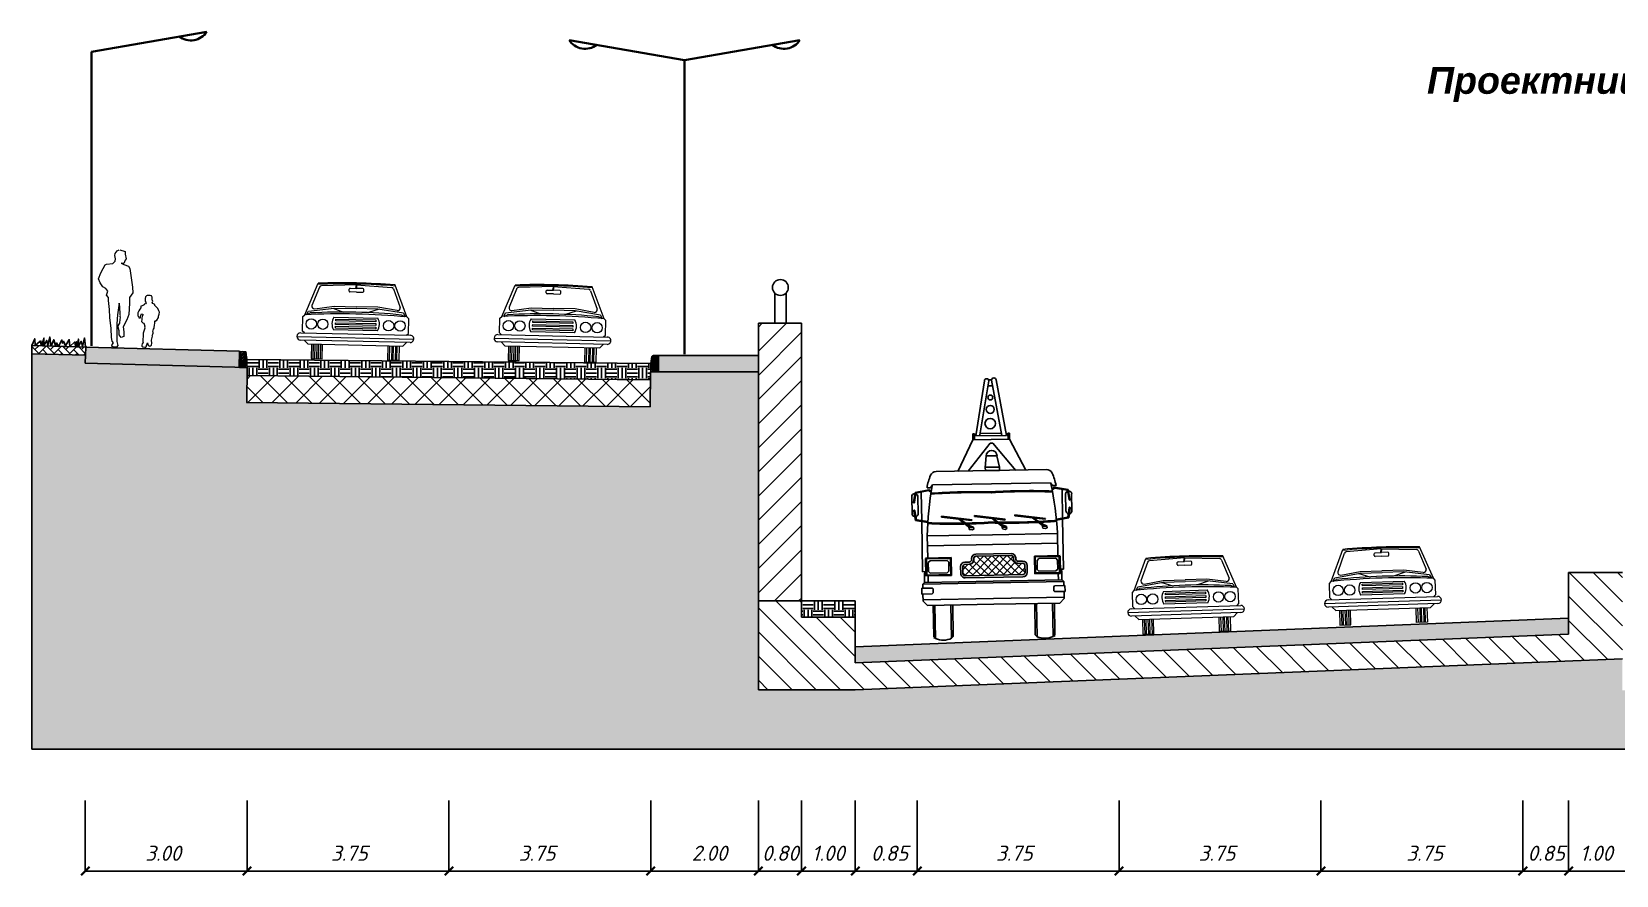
# Model space of a CAD drawing. Header units: metres. Extents: x 34785 to 38791, y 49888 to 55971.
# Drawn here: x 37716.52 to 37745.96, y 51714.44 to 51730.12 of the extents above; entities that cross this region are included whole.
import ezdxf

# ---------------------------------------------------------------- set-up
doc = ezdxf.new("R2010")
doc.units = ezdxf.units.M
doc.linetypes.add('DGN4', pattern=[96.18704, 48.09352, -24.04676, 0, -24.04676])
for name, color, linetype, lineweight in [('12000000', 251, 'Continuous', 0), ('_pk', 7, 'Continuous', 30), ('ГЕНПЛАН ПЛОЩІ', 7, 'Continuous', 0), ('Слой 1', 250, 'Continuous', 0)]:
    doc.layers.add(name, color=color, linetype=linetype, lineweight=lineweight)
doc.layers.add('штрих', color=7, linetype='Continuous', lineweight=0, true_color=0x000000)
doc.styles.add('Bm431', font='bm431i.ttf')
doc.styles.add('Строитель 001', font='isocpeur.ttf', dxfattribs={"height": 2})
pattern_1 = [(0, (37302.19726, 51794.7583), (0.1905, 0.1905), [0.1905, -0.1905]), (0, (37302.19726, 51794.82974), (0.1905, 0.1905), [0.1905, -0.1905]), (0, (37302.19726, 51794.90118), (0.1905, 0.1905), [0.1905, -0.1905]), (90, (37302.22107, 51794.92499), (-0.1905, 0.1905), [0.1905, -0.1905]), (90, (37302.29251, 51794.92499), (-0.1905, 0.1905), [0.1905, -0.1905]), (90, (37302.36395, 51794.92499), (-0.1905, 0.1905), [0.1905, -0.1905])]

# ---------------------------------------------------------------- blocks, each defined once
blk = doc.blocks.new('1')
at = {"layer": 'ГЕНПЛАН ПЛОЩІ', "color": 7, "linetype": 'Continuous', "lineweight": 0}
blk.add_line((4178.65, -713.94), (4178.65, -713.54), dxfattribs=at)
at = {"layer": 'ГЕНПЛАН ПЛОЩІ', "color": 7, "linetype": 'Continuous', "lineweight": 0, "flags": 128}
for points in [[(4177.15, -713.94), (4177.26, -713.94), (4177.55, -713.94), (4177.83, -713.94), (4178.11, -713.94), (4178.65, -713.94)], [(4178.65, -713.54), (4178.65, -713.4), (4178.65, -713.12), (4178.65, -712.84), (4178.65, -712.56), (4178.65, -712.44)]]:
    blk.add_lwpolyline(points, dxfattribs=at)
at = {"layer": 'Слой 1', "color": 7, "linetype": 'Continuous', "lineweight": 0}
for p, q in [((4177.15, -713.94), (4177.15, -710.94)), ((4177.15, -710.94), (4178.22, -710.94)), ((4178.28, -710.94), (4177.15, -712.08)), ((4178, -710.94), (4177.15, -711.79)), ((4177.72, -710.94), (4177.15, -711.51)), ((4177.43, -710.94), (4177.15, -711.23)), ((4178.42, -711.09), (4177.15, -712.36)), ((4178.46, -711.33), (4177.15, -712.64)), ((4178.5, -711.58), (4177.15, -712.92)), ((4178.54, -711.82), (4177.15, -713.21)), ((4178.58, -712.06), (4177.15, -713.49)), ((4178.63, -712.3), (4177.15, -713.77)), ((4178.65, -712.44), (4178.42, -711.11)), ((4178.65, -712.56), (4177.26, -713.94)), ((4178.65, -712.84), (4177.55, -713.94)), ((4178.65, -713.12), (4177.83, -713.94)), ((4178.65, -713.4), (4178.11, -713.94))]:
    blk.add_line(p, q, dxfattribs=at)
at = {"layer": 'Слой 1', "color": 7, "linetype": 'Continuous', "lineweight": 0, "extrusion": (0, 0, -1)}
blk.add_arc((-4178.22, -711.14), 0.2, 90, 170.1128, dxfattribs=at)
blk = doc.blocks.new('*U256')
at = {"color": 0, "lineweight": -2}
for p, q in [((-3738, 3204), (-2811, 5523)), ((-21, 5474), (-67, 5207)), ((21, 5474), (-23, 5208)), ((3738, 3204), (2811, 5523)), ((-3471, 3471), (-1602, 3738)), ((-1694, 3724), (-908, 3462)), ((-1602, 3738), (0, 3738)), ((1602, 3738), (0, 3738)), ((1693, 3724), (908, 3462)), ((3471, 3471), (1602, 3738)), ((-3872, 3071), (-3738, 3204)), ((-3872, 2003), (-3872, 3071)), ((-3605, 3204), (-3471, 3471)), ((-3580, 3216), (-3338, 3338)), ((-1602, 3071), (1602, 3071)), ((-1469, 2937), (1469, 2937)), ((-1469, 2804), (-1469, 2937)), ((1469, 2804), (-1469, 2804)), ((-1469, 2670), (1469, 2670)), ((-1469, 2537), (-1469, 2670)), ((1469, 2537), (-1469, 2537)), ((-1469, 2403), (1469, 2403)), ((-1469, 2270), (-1469, 2403)), ((1469, 2937), (1469, 2804)), ((1469, 2670), (1469, 2537)), ((1469, 2403), (1469, 2270)), ((3580, 3216), (3338, 3338)), ((3471, 3471), (3605, 3204)), ((3872, 3071), (3738, 3204)), ((3872, 2003), (3872, 3071)), ((-4272, 1602), (4272, 1602)), ((-4005, 1869), (4005, 1869)), ((4005, 1335), (-4005, 1335)), ((-3738, 1869), (-3872, 2003)), ((-3738, 1335), (-3471, 1068)), ((1602, 2136), (-1602, 2136)), ((1469, 2270), (-1469, 2270)), ((3471, 1068), (3738, 1335)), ((3738, 1869), (3872, 2003)), ((-3471, 1068), (3471, 1068)), ((-3204, 1068), (-3204, 0)), ((-3204, 0), (-2403, 0)), ((-3071, 1068), (-3071, 0)), ((-2937, 0), (-2937, 1068)), ((-2804, 1068), (-2804, 0)), ((-2670, 0), (-2670, 1068)), ((-2537, 1068), (-2537, 0)), ((-2403, 0), (-2403, 1068)), ((2403, 0), (2403, 1068)), ((3204, 0), (2403, 0)), ((2537, 0), (2537, 1068)), ((2670, 1068), (2670, 0)), ((2804, 0), (2804, 1068)), ((2937, 1068), (2937, 0)), ((3071, 0), (3071, 1068)), ((3204, 1068), (3204, 0))]:
    blk.add_line(p, q, dxfattribs=at)
at = {"color": 0, "lineweight": -2, "flags": 128}
for points in [[(-2712, 5231), (-3228, 3889)], [(0, 5474), (-2563, 5346)], [(-534, 5007), (-534, 5140)], [(-467, 5207), (0, 5207)], [(0, 4940), (-467, 4940)], [(467, 5207), (0, 5207)], [(0, 4940), (467, 4940)], [(1, 5474), (2564, 5345)], [(534, 5007), (534, 5140)], [(2713, 5230), (3228, 3888)], [(-3006, 3656), (-1602, 3872), (0, 3872)], [(3006, 3654), (1602, 3871), (0, 3872)]]:
    blk.add_lwpolyline(points, dxfattribs=at)
at = {"color": 0, "lineweight": -2}
for centre in [(-3247, 2537), (-2406, 2537), (2406, 2537), (3247, 2537)]:
    blk.add_circle(centre, 380, dxfattribs=at)
for centre, radius, start, end in [((0, -43200), 48732, 86.65721, 93.3419), ((0, -43124), 48732, 86.69396, 93.3033), ((-2537, 5159), 189, 97.4497, 154.9311), ((-467, 5140), 66.8, 93.60832, 178.1081), ((-467, 5007), 66.8, 184.4192, 266.4386), ((467, 5140), 66.8, 1.89193, 86.39168), ((467, 5007), 66.8, 273.5614, 355.5808), ((2537, 5157), 189, 25.04208, 82.52346), ((-3043, 3842), 189, 166.5724, 279.9572), ((3043, 3841), 189, 260.016, 13.40079), ((0, -49066), 52403, 85.90918, 94.09081), ((67, -39987), 43458, 90.08801, 94.49321), ((-868, 2603), 870, 147.5288, 212.4712), ((-67, -39987), 43458, 85.50679, 89.91199), ((868, 2603), 870, 327.5288, 32.47119), ((-4005, 1602), 267, 90, 270), ((4005, 1602), 267, 270, 90)]:
    blk.add_arc(centre, radius, start, end, dxfattribs=at)
blk = doc.blocks.new('23ук_2')
at = {"layer": '12000000', "color": 0, "linetype": 'Continuous', "lineweight": -2, "ltscale": 100}
for p, q in [((-0.07, 0.1473), (-0.0693, 0.1513)), ((-0.0684, 0.1409), (-0.07, 0.1473)), ((-0.0693, 0.1513), (-0.0654, 0.1563)), ((-0.0654, 0.1563), (-0.0618, 0.1581)), ((-0.0607, 0.1581), (-0.0505, 0.1547)), ((-0.0505, 0.1547), (-0.0508, 0.1499)), ((-0.0508, 0.1499), (-0.0486, 0.1415)), ((-0.0957, 0.115), (-0.0916, 0.123)), ((-0.0916, 0.123), (-0.0881, 0.1299)), ((-0.0881, 0.1299), (-0.0852, 0.1313)), ((-0.0852, 0.1313), (-0.0738, 0.1328)), ((-0.0738, 0.1328), (-0.0693, 0.1368)), ((-0.0693, 0.1368), (-0.0684, 0.1409)), ((-0.0529, 0.1328), (-0.058, 0.1333)), ((-0.058, 0.1333), (-0.0534, 0.1304)), ((-0.0534, 0.1304), (-0.0444, 0.1275)), ((-0.0505, 0.139), (-0.0529, 0.1328)), ((-0.0486, 0.1415), (-0.0505, 0.139)), ((-0.0444, 0.1275), (-0.0423, 0.1231)), ((-0.0423, 0.1231), (-0.0368, 0.0883)), ((-0.1002, 0.1038), (-0.0957, 0.115)), ((-0.0973, 0.0964), (-0.1002, 0.1038)), ((-0.092, 0.0892), (-0.0973, 0.0964)), ((-0.0868, 0.086), (-0.092, 0.0892)), ((-0.083, 0.0813), (-0.0868, 0.086)), ((-0.0855, 0.0738), (-0.083, 0.0813)), ((-0.0818, 0.0692), (-0.0855, 0.0738)), ((-0.0818, 0.064), (-0.0818, 0.0692)), ((-0.0796, 0.047), (-0.0818, 0.064)), ((-0.062, 0.0589), (-0.0634, 0.0455)), ((-0.0604, 0.0526), (-0.062, 0.0589)), ((-0.0425, 0.0695), (-0.0427, 0.0586)), ((-0.0366, 0.078), (-0.0425, 0.0695)), ((-0.0368, 0.0883), (-0.0366, 0.078)), ((-0.0132, 0.0703), (-0.0138, 0.0677)), ((-0.0138, 0.0677), (-0.0138, 0.0661)), ((-0.0138, 0.0661), (-0.0137, 0.065)), ((-0.0137, 0.065), (-0.0135, 0.0641)), ((-0.0135, 0.0641), (-0.0133, 0.0632)), ((-0.0133, 0.0632), (-0.013, 0.0611)), ((-0.0118, 0.0718), (-0.0132, 0.0703)), ((-0.013, 0.0611), (-0.0119, 0.0591)), ((-0.0119, 0.0591), (-0.013, 0.0578)), ((-0.0109, 0.0723), (-0.0118, 0.0718)), ((-0.0099, 0.0728), (-0.0109, 0.0723)), ((-0.0081, 0.0733), (-0.0099, 0.0728)), ((-0.0062, 0.0729), (-0.0081, 0.0733)), ((-0.0045, 0.0733), (-0.0062, 0.0729)), ((-0.0045, 0.0729), (-0.0045, 0.0733)), ((-0.0017, 0.0722), (-0.0045, 0.0729)), ((-0.001, 0.0707), (-0.0017, 0.0722)), ((-0.0008, 0.0697), (-0.001, 0.0707)), ((-0.0003, 0.0644), (-0.0008, 0.0697)), ((-0.0007, 0.06), (-0.0001, 0.0604)), ((0.0002, 0.0582), (-0.0007, 0.06)), ((0.0001, 0.064), (-0.0003, 0.0644)), ((-0.0001, 0.0604), (0.0004, 0.0624)), ((0.0004, 0.0624), (0.0001, 0.064)), ((-0.0793, 0.032), (-0.0796, 0.047)), ((-0.0768, 0.0114), (-0.0793, 0.032)), ((-0.065, 0.0372), (-0.0661, 0.0206)), ((-0.0634, 0.0455), (-0.065, 0.0372)), ((-0.0602, 0.037), (-0.0604, 0.0526)), ((-0.0594, 0.0356), (-0.0602, 0.037)), ((-0.0601, 0.0343), (-0.0594, 0.0356)), ((-0.0593, 0.0318), (-0.0601, 0.0343)), ((-0.0599, 0.0288), (-0.0593, 0.0318)), ((-0.0457, 0.033), (-0.0479, 0.0278)), ((-0.0437, 0.0377), (-0.0457, 0.033)), ((-0.0427, 0.0586), (-0.0437, 0.0377)), ((-0.027, 0.0374), (-0.0272, 0.0354)), ((-0.0272, 0.0354), (-0.0262, 0.0337)), ((-0.0269, 0.041), (-0.027, 0.0374)), ((-0.025, 0.0445), (-0.0269, 0.041)), ((-0.0262, 0.0337), (-0.0254, 0.0316)), ((-0.0254, 0.0316), (-0.0239, 0.0313)), ((-0.0237, 0.0474), (-0.025, 0.0445)), ((-0.0239, 0.0313), (-0.0231, 0.0314)), ((-0.0218, 0.05), (-0.0237, 0.0474)), ((-0.0231, 0.0314), (-0.0222, 0.0315)), ((-0.0222, 0.0315), (-0.022, 0.0333)), ((-0.022, 0.0333), (-0.0213, 0.0363)), ((-0.0214, 0.0517), (-0.0218, 0.05)), ((-0.0213, 0.0531), (-0.0214, 0.0517)), ((-0.0192, 0.0539), (-0.0213, 0.0531)), ((-0.0213, 0.0363), (-0.0202, 0.039)), ((-0.0202, 0.039), (-0.0181, 0.0383)), ((-0.0195, 0.0316), (-0.0199, 0.0284)), ((-0.0192, 0.0343), (-0.0195, 0.0316)), ((-0.0157, 0.0554), (-0.0192, 0.0539)), ((-0.0181, 0.0372), (-0.0192, 0.0343)), ((-0.0181, 0.0383), (-0.0181, 0.0372)), ((-0.0154, 0.0568), (-0.0157, 0.0554)), ((-0.013, 0.0578), (-0.0154, 0.0568)), ((0.0022, 0.0577), (0.0002, 0.0582)), ((0.0045, 0.0565), (0.0022, 0.0577)), ((0.0047, 0.0544), (0.0045, 0.0565)), ((0.01, 0.0491), (0.0047, 0.0544)), ((0.0079, 0.0273), (0.0112, 0.0324)), ((0.012, 0.0448), (0.01, 0.0491)), ((0.0112, 0.0324), (0.0114, 0.0344)), ((0.0114, 0.0344), (0.0125, 0.0384)), ((0.0128, 0.0423), (0.012, 0.0448)), ((0.0125, 0.0384), (0.0128, 0.0423)), ((-0.0763, -0.0048), (-0.0768, 0.0114)), ((-0.0661, 0.0206), (-0.066, -0.0036)), ((-0.0636, 0.0142), (-0.063, 0.0176)), ((-0.0621, 0.0073), (-0.0636, 0.0142)), ((-0.063, 0.0176), (-0.0606, 0.0215)), ((-0.062, 0.0043), (-0.0621, 0.0073)), ((-0.062, 0), (-0.062, 0.0043)), ((-0.0606, 0.0215), (-0.0599, 0.0288)), ((-0.0479, 0.0278), (-0.0545, 0.0151)), ((-0.0545, 0.0151), (-0.054, 0.0104)), ((-0.054, 0.0104), (-0.0529, 0.0046)), ((-0.0529, 0.0046), (-0.0534, -0.0032)), ((-0.0199, 0.0284), (-0.0205, 0.0249)), ((-0.0205, 0.0249), (-0.0176, 0.0222)), ((-0.0176, 0.0222), (-0.0163, 0.0217)), ((-0.0165, 0.0049), (-0.0173, 0.0029)), ((-0.0173, 0.0029), (-0.017, 0)), ((-0.017, 0), (-0.017, -0.004)), ((-0.0152, 0.0089), (-0.0165, 0.0049)), ((-0.0163, 0.0217), (-0.0144, 0.0161)), ((-0.0141, 0.0126), (-0.0152, 0.0089)), ((-0.0144, 0.0161), (-0.0149, 0.0142)), ((-0.0149, 0.0142), (-0.0141, 0.0126)), ((-0.0004, -0.0013), (0.0004, 0.0013)), ((0.0004, 0.0013), (0.0012, 0.0033)), ((0.0009, 0.0062), (0.0014, 0.0088)), ((0.0014, 0.0046), (0.0009, 0.0062)), ((0.0012, 0.0033), (0.0014, 0.0046)), ((0.0014, 0.0088), (0.002, 0.0107)), ((0.002, 0.0107), (0.003, 0.0126)), ((0.003, 0.0155), (0.0036, 0.0169)), ((0.003, 0.0126), (0.003, 0.0155)), ((0.0036, 0.0169), (0.0042, 0.0228)), ((0.0042, 0.0228), (0.0046, 0.0257)), ((0.0046, 0.0257), (0.0051, 0.0253)), ((0.0051, 0.0253), (0.0079, 0.0273)), ((-0.0751, -0.012), (-0.0763, -0.0048)), ((-0.0752, -0.021), (-0.0747, -0.0183)), ((-0.0732, -0.0229), (-0.0752, -0.021)), ((-0.0726, -0.015), (-0.0751, -0.012)), ((-0.0747, -0.0183), (-0.0726, -0.015)), ((-0.067, -0.023), (-0.0732, -0.0229)), ((-0.0643, -0.0198), (-0.067, -0.023)), ((-0.066, -0.0036), (-0.0663, -0.0126)), ((-0.0663, -0.0126), (-0.0643, -0.0198)), ((-0.0579, -0.0053), (-0.062, 0)), ((-0.0534, -0.0032), (-0.0579, -0.0053)), ((-0.0191, -0.0167), (-0.0199, -0.019)), ((-0.0199, -0.019), (-0.0199, -0.0214)), ((-0.0199, -0.0214), (-0.0176, -0.0225)), ((-0.017, -0.0144), (-0.0191, -0.0167)), ((-0.017, -0.004), (-0.0181, -0.0073)), ((-0.0181, -0.0073), (-0.0178, -0.0128)), ((-0.0178, -0.0128), (-0.017, -0.0144)), ((-0.0176, -0.0225), (-0.0143, -0.023)), ((-0.0143, -0.023), (-0.012, -0.023)), ((-0.012, -0.023), (-0.0114, -0.0223)), ((-0.0114, -0.0223), (-0.0108, -0.0206)), ((-0.0108, -0.0196), (-0.0096, -0.0171)), ((-0.0108, -0.0206), (-0.0108, -0.0196)), ((-0.0096, -0.0171), (-0.009, -0.0151)), ((-0.009, -0.0151), (-0.0087, -0.0172)), ((-0.0087, -0.0172), (-0.0081, -0.0191)), ((-0.0081, -0.0191), (-0.0061, -0.0203)), ((-0.0061, -0.0203), (-0.005, -0.0209)), ((-0.005, -0.0209), (-0.0036, -0.0207)), ((-0.0036, -0.0207), (-0.0018, -0.019)), ((-0.0018, -0.0099), (-0.0001, -0.0024)), ((-0.0014, -0.0155), (-0.0018, -0.0099)), ((-0.0018, -0.019), (-0.0014, -0.0155)), ((-0.0001, -0.0024), (-0.0004, -0.0013))]:
    blk.add_line(p, q, dxfattribs=at)
blk = doc.blocks.new('GRUA_L')
for p, q in [((0.828, 4.691), (1.052, 5.957)), ((1.152, 5.957), (0.927, 4.714)), ((1.14, 5.838), (1.23, 5.838)), ((1.145, 5.979), (1.218, 5.979)), ((1.427, 4.691), (1.216, 5.971)), ((1.323, 5.971), (1.534, 4.691)), ((0.924, 4.747), (1.424, 4.747)), ((0.761, 4.602), (0.4, 3.879)), ((0.636, 3.879), (1.16, 4.515)), ((0.761, 4.602), (0.761, 4.74)), ((0.761, 4.74), (0.798, 4.74)), ((1.185, 4.602), (0.761, 4.602)), ((0.798, 4.74), (0.798, 4.59)), ((1.534, 4.691), (0.828, 4.691)), ((1.16, 4.515), (1.185, 4.515)), ((1.185, 4.602), (1.608, 4.602)), ((1.216, 4.515), (1.185, 4.515)), ((1.733, 3.879), (1.216, 4.515)), ((1.608, 4.74), (1.571, 4.74)), ((1.571, 4.74), (1.571, 4.59)), ((1.608, 4.602), (1.608, 4.74)), ((1.608, 4.602), (1.969, 3.879)), ((1.035, 3.963), (1.06, 4.224)), ((1.06, 4.224), (1.309, 4.224)), ((1.309, 4.224), (1.359, 3.963)), ((1.17, 3.888), (-0.1, 3.888)), ((1.035, 3.888), (1.035, 3.963)), ((1.359, 3.888), (1.035, 3.888)), ((1.048, 3.963), (1.359, 3.963)), ((1.17, 3.888), (2.441, 3.888)), ((1.359, 3.963), (1.359, 3.888)), ((-0.671, 3.315), (-0.671, 2.927)), ((-0.629, 3.195), (-0.593, 3.415)), ((-0.609, 3.19), (-0.575, 3.399)), ((-0.593, 3.415), (-0.275, 3.473)), ((-0.575, 3.399), (-0.278, 3.451)), ((-0.575, 3.399), (-0.575, 3.381)), ((-0.531, 3.315), (-0.531, 2.927)), ((-0.452, 3.421), (-0.452, 2.761)), ((-0.234, 3.518), (-0.315, 3.518)), ((-0.278, 3.451), (-0.226, 3.416)), ((-0.275, 3.473), (-0.222, 3.437)), ((-0.234, 3.518), (-0.185, 3.581)), ((-0.185, 3.581), (1.17, 3.581)), ((2.526, 3.581), (1.17, 3.581)), ((2.575, 3.518), (2.526, 3.581)), ((2.615, 3.473), (2.562, 3.437)), ((2.618, 3.451), (2.566, 3.416)), ((2.575, 3.518), (2.656, 3.518)), ((2.933, 3.415), (2.615, 3.473)), ((2.916, 3.399), (2.618, 3.451)), ((2.793, 3.421), (2.793, 2.761)), ((2.871, 3.315), (2.871, 2.927)), ((2.915, 3.399), (2.915, 3.381)), ((2.95, 3.19), (2.916, 3.399)), ((2.969, 3.195), (2.933, 3.415)), ((3.012, 3.315), (3.012, 2.927)), ((-0.629, 2.986), (-0.593, 2.767)), ((-0.609, 2.991), (-0.575, 2.782)), ((2.95, 2.991), (2.916, 2.782)), ((2.969, 2.986), (2.933, 2.767)), ((-0.593, 2.767), (-0.313, 2.716)), ((-0.575, 2.782), (-0.311, 2.737)), ((-0.452, 2.741), (-0.452, 1.586)), ((0.003, 2.856), (0.003, 2.837)), ((0.707, 2.758), (0.003, 2.856)), ((0.003, 2.837), (0.405, 2.782)), ((0.379, 2.803), (0.405, 2.782)), ((0.395, 2.799), (0.379, 2.803)), ((0.716, 2.58), (0.395, 2.799)), ((0.405, 2.782), (0.654, 2.58)), ((0.425, 2.779), (0.698, 2.741)), ((0.638, 2.536), (0.63, 2.599)), ((0.654, 2.622), (0.737, 2.593)), ((0.716, 2.58), (0.654, 2.58)), ((0.707, 2.758), (0.698, 2.741)), ((0.737, 2.593), (0.742, 2.546)), ((0.767, 2.856), (0.767, 2.837)), ((1.471, 2.758), (0.767, 2.856)), ((0.767, 2.837), (1.169, 2.782)), ((1.143, 2.803), (1.169, 2.782)), ((1.159, 2.799), (1.143, 2.803)), ((1.48, 2.58), (1.159, 2.799)), ((1.169, 2.782), (1.418, 2.58)), ((1.189, 2.779), (1.462, 2.741)), ((1.402, 2.536), (1.394, 2.599)), ((1.418, 2.622), (1.501, 2.593)), ((1.48, 2.58), (1.418, 2.58)), ((1.471, 2.758), (1.462, 2.741)), ((1.501, 2.593), (1.506, 2.546)), ((2.399, 2.758), (1.696, 2.856)), ((1.696, 2.856), (1.696, 2.837)), ((1.696, 2.837), (2.098, 2.782)), ((2.088, 2.799), (2.072, 2.803)), ((2.072, 2.803), (2.098, 2.782)), ((2.408, 2.58), (2.088, 2.799)), ((2.098, 2.782), (2.346, 2.58)), ((2.118, 2.779), (2.391, 2.741)), ((2.33, 2.536), (2.323, 2.599)), ((2.408, 2.58), (2.346, 2.58)), ((2.347, 2.622), (2.429, 2.593)), ((2.399, 2.758), (2.391, 2.741)), ((2.429, 2.593), (2.435, 2.546)), ((2.916, 2.782), (2.652, 2.737)), ((2.933, 2.767), (2.653, 2.716)), ((2.793, 2.741), (2.793, 1.586)), ((-0.33, 2.408), (1.17, 2.408)), ((-0.33, 2.408), (-0.33, 1.897)), ((0.704, 2.526), (0.638, 2.536)), ((0.742, 2.546), (0.704, 2.526)), ((2.67, 2.408), (1.17, 2.408)), ((1.468, 2.526), (1.402, 2.536)), ((1.506, 2.546), (1.468, 2.526)), ((2.397, 2.526), (2.33, 2.536)), ((2.435, 2.546), (2.397, 2.526)), ((2.67, 2.408), (2.67, 1.897)), ((-0.378, 1.897), (0.214, 1.897)), ((-0.378, 1.488), (-0.378, 1.888)), ((-0.358, 1.508), (-0.358, 1.877)), ((-0.358, 1.877), (0.194, 1.877)), ((1.17, 2.182), (-0.33, 2.182)), ((-0.278, 1.837), (-0.318, 1.797)), ((-0.278, 1.837), (0.114, 1.837)), ((0.154, 1.797), (0.114, 1.837)), ((0.194, 1.877), (0.194, 1.508)), ((0.214, 1.897), (0.214, 1.488)), ((0.682, 1.868), (0.682, 1.847)), ((1.596, 1.968), (0.782, 1.968)), ((1.17, 2.182), (2.67, 2.182)), ((1.696, 1.847), (1.696, 1.868)), ((2.718, 1.897), (2.126, 1.897)), ((2.126, 1.897), (2.126, 1.488)), ((2.698, 1.877), (2.146, 1.877)), ((2.146, 1.877), (2.146, 1.508)), ((2.186, 1.797), (2.226, 1.837)), ((2.618, 1.837), (2.226, 1.837)), ((2.618, 1.837), (2.658, 1.797)), ((2.698, 1.508), (2.698, 1.877)), ((2.718, 1.488), (2.718, 1.888)), ((-0.452, 1.586), (-0.388, 1.586)), ((-0.378, 1.606), (-0.411, 1.537)), ((-0.411, 1.339), (-0.411, 1.537)), ((0.214, 1.488), (-0.378, 1.488)), ((0.194, 1.508), (-0.358, 1.508)), ((-0.33, 1.488), (-0.33, 1.339)), ((-0.318, 1.588), (-0.318, 1.797)), ((-0.318, 1.588), (-0.278, 1.548)), ((0.114, 1.548), (-0.278, 1.548)), ((0.114, 1.548), (0.154, 1.588)), ((0.154, 1.797), (0.154, 1.588)), ((0.423, 1.687), (0.423, 1.526)), ((0.622, 1.787), (0.523, 1.787)), ((1.855, 1.787), (1.756, 1.787)), ((1.955, 1.526), (1.955, 1.687)), ((2.126, 1.488), (2.718, 1.488)), ((2.146, 1.508), (2.698, 1.508)), ((2.186, 1.797), (2.186, 1.588)), ((2.226, 1.548), (2.186, 1.588)), ((2.226, 1.548), (2.618, 1.548)), ((2.658, 1.588), (2.618, 1.548)), ((2.658, 1.588), (2.658, 1.797)), ((2.67, 1.488), (2.67, 1.339)), ((2.718, 1.606), (2.751, 1.537)), ((2.793, 1.586), (2.728, 1.586)), ((2.751, 1.339), (2.751, 1.537)), ((-0.478, 1.204), (-0.478, 1.071)), ((-0.478, 1.204), (-0.239, 1.204)), ((-0.455, 1.299), (-0.415, 1.339)), ((-0.455, 1.299), (1.17, 1.299)), ((-0.455, 1.299), (-0.455, 1.204)), ((1.17, 1.339), (-0.415, 1.339)), ((-0.239, 1.204), (-0.219, 1.184)), ((-0.219, 1.184), (-0.219, 1.091)), ((0.523, 1.426), (1.855, 1.426)), ((1.17, 1.339), (2.755, 1.339)), ((2.795, 1.299), (1.17, 1.299)), ((2.58, 1.204), (2.56, 1.184)), ((2.56, 1.184), (2.56, 1.091)), ((2.818, 1.204), (2.58, 1.204)), ((2.795, 1.299), (2.755, 1.339)), ((2.795, 1.299), (2.795, 1.204)), ((2.818, 1.204), (2.818, 1.071)), ((-0.239, 1.071), (-0.478, 1.071)), ((-0.455, 1.071), (-0.455, 0.905)), ((-0.455, 0.937), (1.17, 0.937)), ((-0.455, 0.905), (-0.355, 0.805)), ((-0.355, 0.805), (1.17, 0.805)), ((-0.219, 1.091), (-0.239, 1.071)), ((-0.226, 0.805), (-0.226, 0.08)), ((-0.186, 0.805), (-0.186, 0.04)), ((0.186, 0.04), (0.186, 0.805)), ((0.226, 0.08), (0.226, 0.805)), ((2.795, 0.937), (1.17, 0.937)), ((2.695, 0.805), (1.17, 0.805)), ((2.114, 0.08), (2.114, 0.805)), ((2.154, 0.04), (2.154, 0.805)), ((2.527, 0.805), (2.527, 0.04)), ((2.56, 1.091), (2.58, 1.071)), ((2.567, 0.805), (2.567, 0.08)), ((2.58, 1.071), (2.818, 1.071)), ((2.795, 0.905), (2.695, 0.805)), ((2.795, 1.071), (2.795, 0.905)), ((-0.186, 0.04), (-0.226, 0.08)), ((-0.206, 0.04), (-0.226, 0.06)), ((0.186, 0.04), (0.226, 0.08)), ((2.154, 0.04), (2.114, 0.08)), ((2.527, 0.04), (2.567, 0.08)), ((2.547, 0.04), (2.567, 0.06))]:
    blk.add_line(p, q)
at = {"color": 0}
for p, q in [((0.514, 1.477), (0.955, 1.918)), ((0.69, 1.476), (1.131, 1.918)), ((0.732, 1.872), (0.778, 1.918)), ((1.245, 1.476), (0.803, 1.918)), ((0.867, 1.476), (1.308, 1.918)), ((1.421, 1.476), (0.98, 1.918)), ((1.044, 1.476), (1.485, 1.918)), ((1.598, 1.476), (1.157, 1.918)), ((1.22, 1.476), (1.638, 1.894)), ((1.775, 1.476), (1.334, 1.918)), ((1.905, 1.523), (1.51, 1.918)), ((0.473, 1.612), (0.597, 1.737)), ((0.537, 1.476), (0.473, 1.541)), ((0.714, 1.476), (0.479, 1.712)), ((0.891, 1.476), (0.63, 1.738)), ((1.068, 1.476), (0.727, 1.817)), ((1.397, 1.476), (1.684, 1.764)), ((1.574, 1.476), (1.835, 1.737)), ((1.751, 1.476), (1.905, 1.631)), ((1.903, 1.702), (1.87, 1.735))]:
    blk.add_line(p, q, dxfattribs=at)
blk.add_lwpolyline([(0.732, 1.868), (0.732, 1.847, -0.414214), (0.622, 1.737), (0.523, 1.737, 0.414214), (0.473, 1.687), (0.473, 1.526, 0.414214), (0.523, 1.476), (1.855, 1.476, 0.414214), (1.905, 1.526), (1.905, 1.687, 0.414214), (1.855, 1.737), (1.756, 1.737, -0.414214), (1.646, 1.847), (1.646, 1.868, 0.414214), (1.596, 1.918), (0.782, 1.918, 0.414214)], format="xyb", close=True)
for centre, radius in [((1.181, 5.57), 0.057), ((1.174, 5.295), 0.0912), ((1.167, 4.968), 0.12)]:
    blk.add_circle(centre, radius)
for centre, radius, start, end in [((1.102, 5.955), 0.05, 2.7829, 177.2171), ((1.27, 5.965), 0.0539, 6.005, 173.995), ((1.421, 4.63), 0.6, 170.3843, 174.214), ((1.421, 4.63), 0.5, 170.3843, 173.0508), ((1.185, 4.224), 0.125, 0, 180), ((0.885, 3.314), 1.217, 156.3196, 170.3658), ((-0.1, 3.746), 0.142, 90, 156.3195), ((2.441, 3.746), 0.142, 23.6805, 90), ((1.456, 3.314), 1.217, 9.6342, 23.6804), ((-0.601, 3.315), 0.0702, 87.1367, 180), ((-0.601, 3.315), 0.0702, 0, 70.7557), ((7, 2.159), 7.334, 168.9491, 178.0521), ((0.542, -11.426), 14.835, 87.575, 92.9896), ((0.542, -11.426), 14.815, 87.575, 92.9896), ((1.798, -11.426), 14.835, 87.0104, 92.425), ((1.798, -11.426), 14.815, 87.0104, 92.425), ((-4.66, 2.159), 7.334, 1.9479, 11.0509), ((2.942, 3.315), 0.0702, 109.2443, 180), ((2.942, 3.315), 0.0702, 0, 92.8633), ((-0.601, 2.927), 0.0702, 180, 0), ((-0.621, 3.186), 0.0125, 129.0597, 21.8809), ((-0.621, 2.996), 0.0125, 338.1191, 230.9403), ((2.942, 2.927), 0.0702, 180, 0), ((2.961, 3.186), 0.0125, 158.1191, 50.9403), ((2.961, 2.996), 0.0125, 309.0597, 201.8809), ((0.542, 17.501), 14.835, 266.6876, 272.425), ((0.542, 17.501), 14.815, 266.6876, 272.425), ((1.798, 17.501), 14.835, 267.575, 268.0835), ((1.798, 17.501), 14.815, 267.575, 267.981), ((1.798, 17.501), 14.815, 268.1265, 271.5891), ((1.798, 17.501), 14.835, 268.2476, 271.6793), ((1.798, 17.501), 14.815, 271.7247, 273.3124), ((1.798, 17.501), 14.835, 271.8306, 273.3124), ((0.622, 1.847), 0.11, 270, 0), ((0.622, 1.847), 0.06, 270, 0), ((0.782, 1.868), 0.1, 90, 180), ((0.782, 1.868), 0.05, 90, 180), ((1.596, 1.868), 0.1, 0, 90), ((1.596, 1.868), 0.05, 0, 90), ((1.756, 1.847), 0.11, 180, 270), ((1.756, 1.847), 0.06, 180, 270), ((0.523, 1.687), 0.1, 90, 180), ((0.523, 1.526), 0.1, 180, 270), ((1.855, 1.687), 0.1, 0, 90), ((1.855, 1.526), 0.1, 270, 0), ((0, 0.453), 0.453, 245.7543, 294.2457), ((2.34, 0.453), 0.453, 245.7543, 294.2457)]:
    blk.add_arc(centre, radius, start, end)

msp = doc.modelspace()

# ---------------------------------------------------------------- hatches: boundary and pattern name
at = {"transparency": 33554687}
h = msp.add_hatch(dxfattribs=at)
h.set_pattern_fill('ANSI31', color=256, scale=0.1)
h.set_pattern_definition([(45, (37302.19726, 51794.7583), (-0.2245064, 0.2245064), [])])
h.paths.add_polyline_path([(37730.822, 51719.536), (37730.822, 51724.698), (37730.022, 51724.698), (37730.022, 51719.536)])
h = msp.add_hatch(dxfattribs=at)
h.set_pattern_fill('AR-HBONE', color=256, scale=0.001)
h.set_pattern_definition([(45, (37302.19726, 51794.7583), (0, 0.143684098), [0.3048, -0.1016]), (135, (37302.2691, 51794.83014), (1e-17, 0.143684098), [0.3048, -0.1016])])
h.paths.add_polyline_path([(37717.525, 51724.255), (37716.526, 51724.282), (37716.522, 51724.132), (37717.521, 51724.105)])
h = msp.add_hatch(dxfattribs=at)
h.set_pattern_fill('DOTS', color=256, scale=0.1)
h.set_pattern_definition([(0, (37315.93983, 51861.57208), (0.079375, 0.15875), [0, -0.15875])])
h.paths.add_polyline_path([(37785.025, 51716.784), (37785.025, 51724.132), (37784.026, 51724.105), (37784.03, 51723.955), (37781.024, 51723.875), (37781.027, 51723.225), (37773.534, 51723.148), (37773.528, 51723.798), (37773.471, 51723.798), (37773.414, 51723.798), (37773.386, 51723.798), (37773.375, 51723.798), (37771.525, 51723.798), (37771.525, 51719.461), (37771.525, 51717.81), (37769.725, 51717.812), (37755.472, 51718.465), (37755.472, 51717.878), (37754.672, 51717.878), (37754.672, 51723.448), (37746.872, 51723.448), (37746.872, 51717.878), (37746.072, 51717.878), (37746.072, 51718.459), (37731.822, 51717.886), (37730.022, 51717.886), (37730.022, 51719.536), (37730.022, 51723.798), (37728.019, 51723.798), (37728.012, 51723.148), (37720.52, 51723.225), (37720.523, 51723.875), (37717.517, 51723.955), (37717.521, 51724.105), (37716.522, 51724.132), (37716.522, 51716.784)])
h = msp.add_hatch(dxfattribs=at)
h.set_pattern_fill('EARTH', color=256, scale=0.03)
h.set_pattern_definition(pattern_1)
h.paths.add_polyline_path([(37720.382, 51724.179), (37717.525, 51724.255), (37717.517, 51723.955), (37720.373, 51723.879)])
h.paths.add_polyline_path([(37730.022, 51724.098), (37728.172, 51724.098), (37728.172, 51723.798), (37730.022, 51723.798)])
h = msp.add_hatch(dxfattribs=at)
h.set_pattern_fill('EARTH', color=256, scale=0.03)
h.set_pattern_definition(pattern_1)
h.paths.add_polyline_path([(37720.523, 51724.025), (37720.522, 51723.725), (37728.018, 51723.648), (37728.021, 51723.948)])
h = msp.add_hatch(dxfattribs=at)
h.set_pattern_fill('ANSI37', color=256, scale=0.1)
h.set_pattern_definition([(45, (37302.19726, 51794.7583), (-0.2245064, 0.2245064), []), (135, (37302.19726, 51794.7583), (-0.2245064, -0.2245064), [])])
h.paths.add_polyline_path([(37728.012, 51723.148), (37728.018, 51723.648), (37720.522, 51723.725), (37720.52, 51723.225)])
h = msp.add_hatch(dxfattribs=at)
h.set_pattern_fill('ANSI31', color=256, scale=0.1, angle=90)
h.set_pattern_definition([(135, (37302.19726, 51794.7583), (-0.2245064, -0.2245064), [])])
h.paths.add_polyline_path([(37731.822, 51717.886), (37746.072, 51718.459), (37746.072, 51720.064), (37745.072, 51720.064), (37745.072, 51718.92), (37731.822, 51718.386), (37731.822, 51719.236), (37730.822, 51719.236), (37730.822, 51719.536), (37730.022, 51719.536), (37730.022, 51717.886)])
h = msp.add_hatch(dxfattribs=at)
h.set_pattern_fill('EARTH', color=256, scale=0.03)
h.set_pattern_definition([(0, (37276.69726, 51794.83393), (0.1905, 0.1905), [0.1905, -0.1905]), (0, (37276.69726, 51794.90537), (0.1905, 0.1905), [0.1905, -0.1905]), (0, (37276.69726, 51794.9768), (0.1905, 0.1905), [0.1905, -0.1905]), (90, (37276.72107, 51795.00062), (-0.1905, 0.1905), [0.1905, -0.1905]), (90, (37276.79251, 51795.00062), (-0.1905, 0.1905), [0.1905, -0.1905]), (90, (37276.86395, 51795.00062), (-0.1905, 0.1905), [0.1905, -0.1905])])
h.paths.add_polyline_path([(37731.822, 51719.536), (37730.822, 51719.536), (37730.822, 51719.236), (37731.822, 51719.236)])
h = msp.add_hatch(dxfattribs=at)
h.set_pattern_fill('EARTH', color=256, scale=0.03)
h.set_pattern_definition(pattern_1)
h.paths.add_polyline_path([(37745.072, 51718.92), (37745.072, 51719.214), (37731.822, 51718.686), (37731.822, 51718.386)])

# ---------------------------------------------------------------- linework, layer by layer
at = {"lineweight": 30}
for p, q in [((37730.327, 51724.698), (37730.327, 51725.257)), ((37730.535, 51725.257), (37730.535, 51724.698)), ((37730.022, 51719.536), (37730.022, 51724.698)), ((37730.022, 51724.698), (37730.822, 51724.698)), ((37730.822, 51719.536), (37730.822, 51724.698)), ((37716.522, 51724.132), (37716.526, 51724.282)), ((37717.521, 51724.105), (37716.522, 51724.132)), ((37717.525, 51724.255), (37716.526, 51724.282)), ((37717.517, 51723.955), (37717.525, 51724.255)), ((37717.525, 51724.255), (37720.382, 51724.179)), ((37730.022, 51724.098), (37728.172, 51724.098)), ((37720.523, 51723.875), (37717.517, 51723.955)), ((37720.52, 51723.225), (37720.523, 51723.875)), ((37728.021, 51723.948), (37720.527, 51724.026)), ((37728.019, 51723.798), (37728.012, 51723.148)), ((37730.022, 51723.798), (37728.019, 51723.798)), ((37728.018, 51723.648), (37720.52, 51723.725)), ((37728.014, 51723.148), (37720.514, 51723.225)), ((37746.072, 51720.064), (37745.072, 51720.064)), ((37745.072, 51720.064), (37745.072, 51718.92)), ((37730.022, 51719.536), (37730.822, 51719.536)), ((37730.022, 51719.536), (37730.022, 51717.886)), ((37731.822, 51719.536), (37730.822, 51719.536)), ((37730.822, 51719.536), (37730.822, 51719.236)), ((37731.822, 51718.686), (37731.822, 51719.536)), ((37731.822, 51719.236), (37730.822, 51719.236)), ((37745.072, 51719.214), (37731.822, 51718.686)), ((37745.072, 51718.92), (37731.822, 51718.386)), ((37731.822, 51718.686), (37731.822, 51718.386)), ((37746.072, 51718.459), (37731.822, 51717.886)), ((37730.022, 51717.886), (37731.822, 51717.886))]:
    msp.add_line(p, q, dxfattribs=at)
for p, q in [((37730.022, 51724.698), (37730.022, 51724.098)), ((37716.522, 51716.784), (37716.522, 51724.132)), ((37730.022, 51724.098), (37730.022, 51723.798)), ((37785.025, 51716.784), (37716.522, 51716.784)), ((37717.517, 51715.826), (37717.517, 51714.515)), ((37720.522, 51715.826), (37720.522, 51714.515)), ((37724.272, 51715.826), (37724.272, 51714.515)), ((37728.022, 51715.826), (37728.022, 51714.515)), ((37730.022, 51715.826), (37730.022, 51714.515)), ((37730.822, 51715.826), (37730.822, 51714.515)), ((37731.822, 51715.826), (37731.822, 51714.515)), ((37732.972, 51715.826), (37732.972, 51714.515)), ((37736.722, 51715.826), (37736.722, 51714.515)), ((37740.472, 51715.826), (37740.472, 51714.515)), ((37744.222, 51715.826), (37744.222, 51714.515)), ((37745.072, 51715.826), (37745.072, 51714.515)), ((37717.517, 51714.515), (37784.03, 51714.515))]:
    msp.add_line(p, q)
at = {"color": 3, "flags": 128}
for points in [[(37716.526, 51724.282), (37716.526, 51724.282), (37716.577, 51724.412), (37716.589, 51724.285), (37716.682, 51724.368), (37716.697, 51724.29), (37716.714, 51724.37), (37716.721, 51724.287), (37716.748, 51724.422), (37716.75, 51724.282), (37716.802, 51724.38), (37716.821, 51724.282), (37716.858, 51724.444), (37716.878, 51724.275), (37716.89, 51724.297)], [(37716.881, 51724.276), (37716.93, 51724.391), (37716.961, 51724.276), (37716.983, 51724.334), (37717.02, 51724.266), (37717.084, 51724.388), (37717.091, 51724.327), (37717.113, 51724.364), (37717.147, 51724.281), (37717.218, 51724.396), (37717.231, 51724.268), (37717.324, 51724.352), (37717.338, 51724.273), (37717.355, 51724.354), (37717.363, 51724.271), (37717.39, 51724.405), (37717.392, 51724.266), (37717.443, 51724.364), (37717.463, 51724.266), (37717.5, 51724.427), (37717.519, 51724.259), (37717.531, 51724.281)]]:
    msp.add_lwpolyline(points, dxfattribs=at)
at = {"lineweight": 30}
msp.add_circle((37730.431, 51725.363), 0.147, dxfattribs=at)
at = {"layer": '_pk', "color": 7, "lineweight": 40, "ltscale": 100}
for p, q in [((37717.631, 51729.746), (37719.775, 51730.118)), ((37728.65, 51729.591), (37726.506, 51729.963)), ((37728.65, 51729.591), (37730.794, 51729.963)), ((37717.631, 51729.746), (37717.631, 51724.277)), ((37717.631, 51729.746), (37717.631, 51724.277)), ((37728.65, 51729.591), (37728.65, 51724.122)), ((37728.65, 51729.591), (37728.65, 51724.122))]:
    msp.add_line(p, q, dxfattribs=at)
for centre, start, end in [((37719.477, 51730.309), 232.3836, 327.3142), ((37726.804, 51730.154), 212.6858, 307.6164), ((37730.496, 51730.154), 232.3836, 327.3142)]:
    msp.add_arc(centre, 0.354, start, end, dxfattribs=at)
at = {"layer": 'штрих', "color": 18, "linetype": 'Continuous', "lineweight": 40, "true_color": 0x000000}
for p, q in [((37717.439, 51714.437), (37717.596, 51714.593)), ((37720.444, 51714.437), (37720.6, 51714.593)), ((37724.194, 51714.437), (37724.35, 51714.593)), ((37727.944, 51714.437), (37728.1, 51714.593)), ((37729.944, 51714.437), (37730.101, 51714.593)), ((37730.745, 51714.437), (37730.901, 51714.593)), ((37731.744, 51714.437), (37731.901, 51714.593)), ((37732.895, 51714.437), (37733.051, 51714.593)), ((37736.645, 51714.438), (37736.801, 51714.594)), ((37740.395, 51714.437), (37740.551, 51714.593)), ((37744.145, 51714.437), (37744.301, 51714.593)), ((37744.995, 51714.437), (37745.151, 51714.593))]:
    msp.add_line(p, q, dxfattribs=at)

# ---------------------------------------------------------------- block references
at = {"lineweight": 0, "xscale": 10, "yscale": 10, "zscale": 10}
msp.add_blockref('23ук_2', (37718.765, 51724.484), dxfattribs=at)
for name, p, xscale, yscale, zscale, rotation in [('1', (37304.947, 51807.57), 0.1, 0.1, 0.1, 358.3088012581151), ('GRUA_L', (37733.462, 51718.808), 0.8067757221192201, 0.8067757221192201, 0.8067757221192201, 1.069603891259642)]:
    msp.add_blockref(name, p, dxfattribs=dict(xscale=xscale, yscale=yscale, zscale=zscale, rotation=rotation))
at = {"xscale": -0.1, "yscale": 0.1, "zscale": 0.1}
msp.add_blockref('1', (38145.887, 51795.193), dxfattribs=at)
at = {"layer": '_pk', "lineweight": 0, "ltscale": 0.1}
for p, xscale, yscale, zscale, rotation in [((37722.526, 51724.023), 0.0002540000000000001, 0.0002540000000000001, 0.0002540000000000001, 358.7167160005054), ((37726.187, 51723.99), 0.0002540000000000001, 0.0002540000000000001, 0.0002540000000000001, 358.7167160005054), ((37741.638, 51719.115), 0.000254, 0.000254, 0.000254, 1.83613657714007), ((37737.98, 51718.948), 0.000254, 0.000254, 0.000254, 1.83613657714007)]:
    msp.add_blockref('*U256', p, dxfattribs=dict(at, xscale=xscale, yscale=yscale, zscale=zscale, rotation=rotation))

# ---------------------------------------------------------------- texts
at = {"insert": (37742.443, 51729.463), "char_height": 0.5, "attachment_point": 1, "style": 'Bm431'}
msp.add_mtext_dynamic_manual_height_columns('{\\fArial|b1|i1|c204|p34;Проектний поперечний профіль Гната Хоткевича}', width=29.21049, gutter_width=2, heights=[0], dxfattribs=at)
at = {"layer": 'штрих', "color": 18, "linetype": 'DGN4', "lineweight": 0, "true_color": 0x000000, "char_height": 0.28125, "attachment_point": 1, "style": 'Строитель 001'}
for s, insert in [('{\\fISOCPEUR|b0|i1|c204|p34;3.00}', (37718.631, 51714.988)), ('{\\fISOCPEUR|b0|i1|c204|p34;3.75}', (37722.082, 51714.988)), ('{\\fISOCPEUR|b0|i1|c204|p34;3.75}', (37725.57, 51714.988)), ('{\\fISOCPEUR|b0|i1|c204|p34;2.00}', (37728.782, 51714.988)), ('{\\fISOCPEUR|b0|i1|c204|p34;0.80}', (37730.09, 51714.988)), ('{\\fISOCPEUR|b0|i1|c204|p34;1.00}', (37731.015, 51714.988)), ('{\\fISOCPEUR|b0|i1|c204|p34;0.85}', (37732.113, 51714.988)), ('{\\fISOCPEUR|b0|i1|c204|p34;3.75}', (37734.436, 51714.988)), ('{\\fISOCPEUR|b0|i1|c204|p34;3.75}', (37738.201, 51714.988)), ('{\\fISOCPEUR|b0|i1|c204|p34;3.75}', (37742.06, 51714.988)), ('{\\fISOCPEUR|b0|i1|c204|p34;0.85}', (37744.312, 51714.988)), ('{\\fISOCPEUR|b0|i1|c204|p34;1.00}', (37745.286, 51714.988))]:
    msp.add_mtext(s, dxfattribs=dict(at, insert=insert))

doc.saveas('drawing.dxf')
